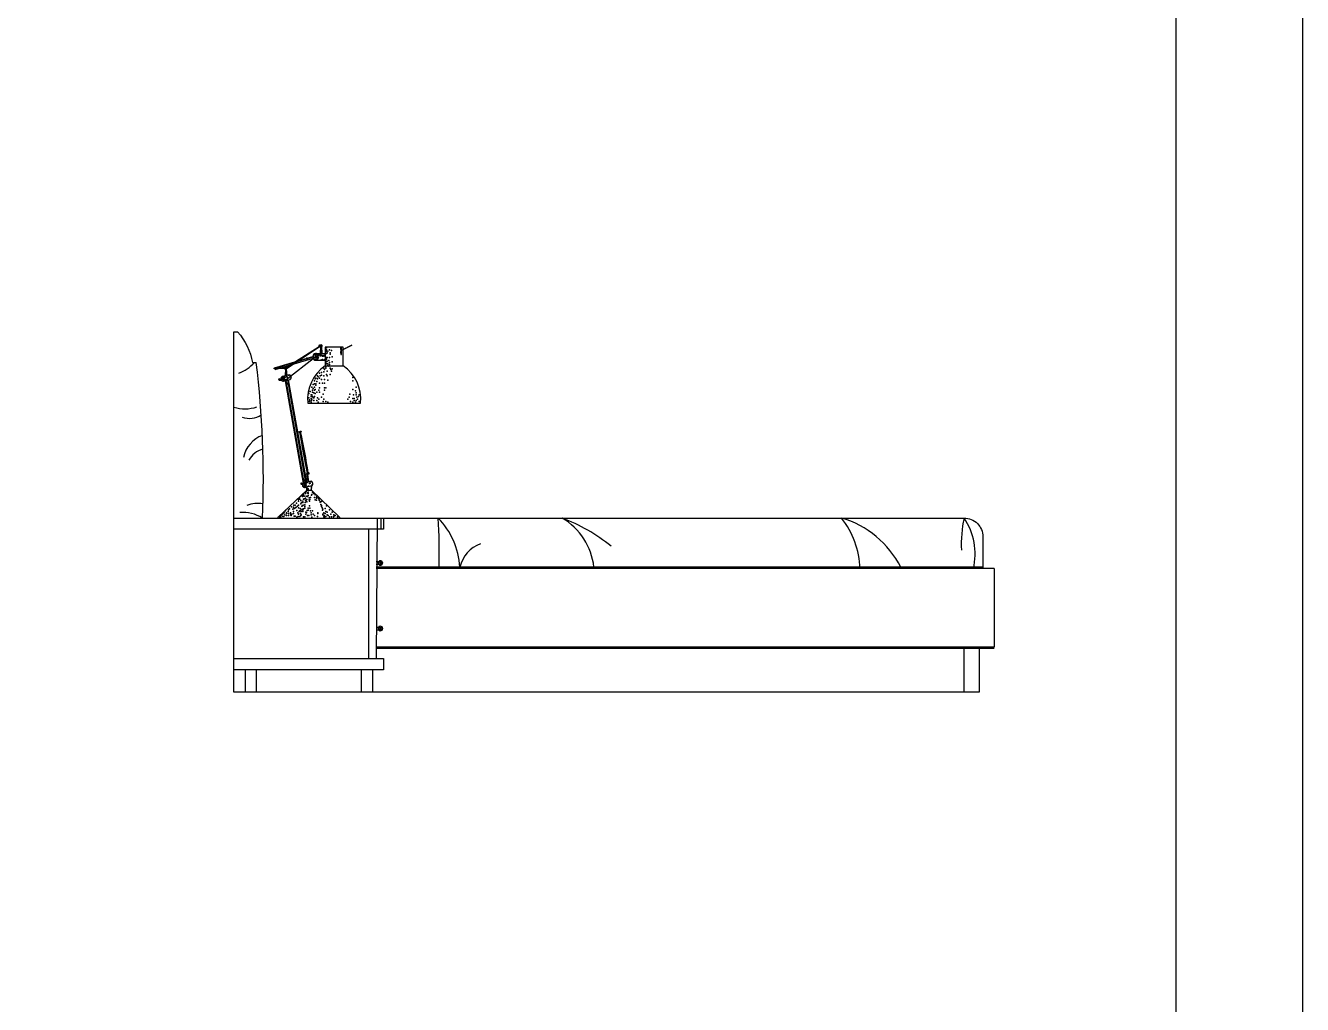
# Model space of a CAD drawing. Header units: inches. Extents: x 18.5 to 61, y 8.5 to 33.3.
# Drawn here: x 36.095 to 39.505, y 11.707 to 14.321 of the extents above; entities that cross this region are included whole.
import ezdxf

# ---------------------------------------------------------------- set-up
doc = ezdxf.new("R2010")
doc.units = ezdxf.units.IN
doc.header["$MEASUREMENT"] = 0
for name, color, linetype in [('02', 2, 'Continuous'), ('1', 1, 'Continuous'), ('4', 4, 'Continuous'), ('8', 8, 'Continuous'), ('kadrbm', 4, 'Continuous')]:
    doc.layers.add(name, color=color, linetype=linetype)

# ---------------------------------------------------------------- blocks, each defined once
blk = doc.blocks.new('kadrbm')
at = {"layer": 'kadrbm', "color": 4}
blk.add_lwpolyline([(0, 0), (0, 24.7972), (21, 24.7972), (21, 0), (0, 0)], close=True, dxfattribs=at)
blk.add_lwpolyline([(20.6631, 0.3257), (20.6631, 24.4603), (0.3369, 24.4603), (0.3369, 0.3257), (20.6631, 0.3257)], dxfattribs=at)

msp = doc.modelspace()

# ---------------------------------------------------------------- hatches: boundary and pattern name
at = {"layer": '8'}
h = msp.add_hatch(dxfattribs=at)
h.set_pattern_fill('ANSI31', color=256, scale=0.005527, style=0)
h.set_pattern_definition([(45, (27.5480957, 7.12957935), (-0.000488482534, 0.000488482534), [])])
h.paths.add_polyline_path([(36.9366, 13.4427), (36.9389, 13.4427), (36.9389, 13.4624), (36.9366, 13.4624)])
h = msp.add_hatch(dxfattribs=at)
h.set_pattern_fill('ANSI31', color=256, scale=0.033159, style=0)
h.set_pattern_definition([(45, (27.7130746, 7.1652582), (-0.0029308952, 0.0029308952), [])])
h.paths.add_polyline_path([(36.8297, 13.2352, -0.018609), (36.8296, 13.2353), (36.8266, 13.2353, 0.005294), (36.8474, 13.1259), (36.8497, 13.1265, 0.018598)])

# ---------------------------------------------------------------- linework, layer by layer
at = {"layer": '02'}
for p, q in [((36.8804, 13.4682), (36.8804, 13.4682)), ((36.8809, 13.4681), (36.8859, 13.4688)), ((36.8813, 13.4677), (36.8863, 13.4685)), ((36.8819, 13.4671), (36.8869, 13.4678)), ((36.8827, 13.4686), (36.8827, 13.4686)), ((36.7602, 13.4075), (36.8622, 13.4379)), ((36.7648, 13.4074), (36.8621, 13.4369)), ((36.7895, 13.4075), (36.8788, 13.4645)), ((36.7906, 13.405), (36.879, 13.4634)), ((36.8697, 13.4457), (36.8949, 13.4457)), ((36.8815, 13.464), (36.8865, 13.4649)), ((36.8826, 13.4638), (36.8816, 13.4456)), ((36.883, 13.464), (36.8821, 13.4457)), ((36.8837, 13.4641), (36.8833, 13.4457)), ((36.8852, 13.4643), (36.8863, 13.4456)), ((36.8855, 13.4644), (36.8866, 13.4457)), ((36.7613, 13.4026), (36.8628, 13.4329)), ((36.7891, 13.4043), (36.7881, 13.3858)), ((36.7895, 13.4043), (36.7884, 13.3859)), ((36.7899, 13.4048), (36.7893, 13.3861)), ((36.7903, 13.405), (36.7925, 13.3868)), ((36.7906, 13.405), (36.7927, 13.3868)), ((36.7947, 13.3784), (36.863, 13.4326)), ((36.8693, 13.4277), (36.8949, 13.4277)), ((36.8949, 13.4127), (36.9436, 13.4127)), ((36.7736, 13.3767), (36.7768, 13.3767)), ((36.788, 13.3729), (36.8366, 13.0992)), ((36.7891, 13.3732), (36.8376, 13.0999)), ((36.7902, 13.3735), (36.8386, 13.1003)), ((36.7942, 13.3745), (36.8427, 13.1013)), ((36.7954, 13.3748), (36.844, 13.1015)), ((36.7962, 13.375), (36.8447, 13.1017)), ((36.7966, 13.3751), (36.8452, 13.1018)), ((36.8298, 13.2353), (36.8215, 13.2353)), ((36.8468, 13.1256), (36.8513, 13.1269)), ((36.8471, 13.1254), (36.8516, 13.1268)), ((36.832, 13.0995), (36.8365, 13.0995)), ((36.8326, 13.0984), (36.8358, 13.0984)), ((36.8468, 13.1223), (36.8458, 13.102)), ((36.8475, 13.1226), (36.852, 13.124)), ((36.8476, 13.1251), (36.8521, 13.1264)), ((36.8479, 13.1245), (36.8524, 13.1258)), ((36.8483, 13.1227), (36.8504, 13.103)), ((36.8458, 13.0802), (36.8458, 13.0891)), ((36.8458, 13.0802), (36.859, 13.0802)), ((36.859, 13.0802), (36.859, 13.0925)), ((37.0434, 13.0062), (37.0434, 12.9762)), ((37.0413, 12.8902), (37.0413, 12.8822)), ((37.0413, 12.8822), (37.0313, 12.8822)), ((38.6513, 12.8752), (37.0313, 12.8752)), ((38.6813, 12.8712), (37.0313, 12.8712)), ((37.0413, 12.7072), (37.0313, 12.7072)), ((37.0413, 12.7152), (37.0413, 12.7072)), ((38.6813, 12.6612), (37.0313, 12.6612)), ((38.6813, 12.6582), (37.0313, 12.6582))]:
    msp.add_line(p, q, dxfattribs=at)
for points in [[(36.6513, 13.5032), (36.6613, 13.5032, -0.136033), (36.7013, 13.4212), (36.7113, 13.4212, -0.012179)], [(36.8803, 13.4677, 0.083661), (36.8799, 13.4677, 0.685038), (36.88, 13.4638)], [(36.8805, 13.4635), (36.886, 13.4645, 0.641064), (36.8855, 13.469), (36.8802, 13.4682)], [(36.8711, 13.444, 0.083661), (36.8694, 13.4441, 0.685038), (36.8673, 13.4293)], [(36.7603, 13.4048, -0.083661), (36.76, 13.4048, -0.685038), (36.7596, 13.4072)], [(36.7599, 13.4075), (36.7646, 13.4075, -0.641064), (36.7647, 13.4046)], [(36.7726, 13.3777, 0.083661), (36.7723, 13.3777, 0.685038), (36.7719, 13.375)], [(36.7817, 13.383, 0.083661), (36.7806, 13.3829, 0.685038), (36.7816, 13.3725)], [(36.8035, 13.3858, 0.177444), (36.7997, 13.3884), (36.7812, 13.3842)], [(36.7829, 13.3716), (36.8019, 13.3765, 0.183148), (36.8046, 13.3804)], [(36.8294, 13.2382, -0.083661), (36.8297, 13.2382, -0.685038), (36.8301, 13.2356)], [(36.847, 13.1223), (36.8519, 13.1239, 0.641064), (36.8511, 13.127), (36.8464, 13.1256)], [(36.8315, 13.0994, 0.083661), (36.8312, 13.0995, 0.685038), (36.8308, 13.0968, 0.685038)], [(36.8394, 13.0992, 0.083661), (36.8382, 13.099, 0.685038), (36.8393, 13.0886, 0.685038)], [(36.8406, 13.0878), (36.8595, 13.0927, 0.641064), (36.8574, 13.1046), (36.8389, 13.1004)], [(36.8465, 13.1253, 0.083661), (36.8462, 13.1252, 0.685038), (36.8467, 13.1225, 0.685038)], [(36.8458, 13.0802), (36.7695, 13.0084, 0.414214), (36.7684, 13.0073), (36.7684, 13.0062)], [(36.9342, 13.0062), (36.9342, 13.0073, 0.414214), (36.9331, 13.0084), (36.859, 13.0802)], [(37.0313, 12.8902), (37.0413, 12.8902, -1)], [(37.0384, 12.8902), (37.0413, 12.8932, -1), (37.0413, 12.8792), (37.0384, 12.8822)], [(37.0384, 12.7152), (37.0413, 12.7182, -1), (37.0413, 12.7042), (37.0384, 12.7072)], [(37.0313, 12.7152), (37.0413, 12.7152, -1)]]:
    msp.add_lwpolyline(points, format="xyb", dxfattribs=at)
for points in [[(36.8801, 13.4635, 0.130303), (36.8808, 13.4636, 0.576801), (36.8812, 13.4679, 0.264517), (36.8798, 13.4681, 0.710752)], [(36.8488, 13.3132), (36.9897, 13.3132, 0.273505), (36.9436, 13.4127), (36.9436, 13.4624), (36.8949, 13.4624), (36.8949, 13.4127, 0.273505)], [(36.8675, 13.4281, 0.130303), (36.8703, 13.4278, 0.598804), (36.8748, 13.4445, 0.121835), (36.8693, 13.4457, 0.710752)], [(36.7597, 13.4074, -0.130303), (36.7601, 13.4075, -0.576801), (36.7608, 13.4048, -0.264517), (36.76, 13.4045, -0.710752)], [(36.7872, 13.4043, 0.130303), (36.7878, 13.4042, 0.331854), (36.7884, 13.4072, 0.328319), (36.7875, 13.4075, 0.500332)], [(36.7719, 13.3748, 0.130303), (36.7724, 13.3748, 0.576801), (36.7731, 13.3777, 0.264517), (36.7722, 13.378, 0.710752)], [(36.7819, 13.3716, 0.130303), (36.7839, 13.3719, 0.576801), (36.7839, 13.3835, 0.264517), (36.7803, 13.3839, 0.710752)], [(36.8301, 13.2353, -0.130303), (36.8295, 13.2353, -0.576801), (36.8288, 13.2382, -0.264517), (36.8297, 13.2385, -0.710752)], [(36.8308, 13.0965, 0.130303), (36.8313, 13.0965, 0.576801), (36.8321, 13.0994, 0.264517), (36.8312, 13.0997, 0.710752)], [(36.8396, 13.0878, 0.130303), (36.8416, 13.0881, 0.576801), (36.8416, 13.0997, 0.264517), (36.8379, 13.1001, 0.710752)], [(36.8468, 13.1223, 0.130303), (36.8473, 13.1224, 0.576801), (36.8471, 13.1254, 0.264517), (36.8461, 13.1255, 0.710752)]]:
    msp.add_lwpolyline(points, format="xyb", close=True, dxfattribs=at)
for points in [[(36.9389, 13.4541), (36.9661, 13.468), (36.9661, 13.4674), (36.9389, 13.4534)], [(36.8708, 13.4394), (36.8677, 13.4343), (36.8673, 13.4346), (36.8705, 13.4396), (36.8709, 13.4394)], [(36.9366, 13.4624), (36.9366, 13.4427), (36.9389, 13.4427), (36.9389, 13.4624)], [(36.7647, 13.4046), (36.7602, 13.4045)], [(36.7875, 13.4042), (36.7894, 13.4043)], [(36.7894, 13.4076), (36.7878, 13.4075)], [(36.7721, 13.3747), (36.7775, 13.3748)], [(36.7809, 13.3799), (36.783, 13.3764), (36.7826, 13.3761), (36.7805, 13.3797), (36.7809, 13.3799)], [(36.8311, 13.0965), (36.8347, 13.0965)], [(36.8377, 13.0948), (36.8416, 13.0935), (36.8414, 13.093), (36.8375, 13.0944), (36.8377, 13.0948)]]:
    msp.add_lwpolyline(points, dxfattribs=at)
for centre in [(37.0413, 12.8862), (37.0413, 12.7112)]:
    msp.add_circle(centre, 0.004, dxfattribs=at)
for centre, radius, start, end in [((36.8496, 13.4326), 0.00333, 134.3613, 242.9193), ((36.864, 13.4368), 0.00762, 311.2552, 44.5755), ((36.8792, 13.4657), 0.00166, 315.8031, 109.8254), ((36.6135, 13.5119), 0.1298, 293.2698, 315.6696), ((34.1839, 13.112), 2.5462, 357.6172, 6.9736), ((36.7726, 13.7071), 0.3004, 267.4845, 273.2957), ((36.7762, 13.3137), 0.0924, 81.4256, 100.351), ((36.7865, 13.4059), 0.00151, 309.2421, 104.9553), ((36.7714, 13.3765), 0.00139, 311.8701, 99.2257), ((36.7785, 13.3772), 0.00556, 317.0855, 61.4366), ((36.789, 13.3542), 0.012, 35.5827, 78.9702), ((36.7878, 13.3522), 0.0138, 36.7235, 74.9555), ((36.7979, 13.3819), 0.00472, 155.8582, 227.8394), ((36.7979, 13.384), 0.00702, 327.7271, 16.9639), ((36.6807, 13.4016), 0.1038, 253.5536, 287.9968), ((36.6925, 13.3285), 0.0563, 250.425, 304.5939), ((42.0028, 14.1627), 5.2586, 190.1588, 191.3717), ((35.3791, 12.9124), 1.4861, 8.2838, 12.5466), ((36.7575, 13.1499), 0.0827, 111.2724, 167.184), ((36.7449, 13.1316), 0.0609, 105.2155, 151.6627), ((36.8304, 13.0982), 0.00139, 311.8701, 99.2257), ((36.8194, 13.1178), 0.0236, 322.5257, 356.2633), ((36.8186, 13.1181), 0.0247, 322.5414, 353.2812), ((36.8362, 13.0934), 0.00556, 317.0855, 61.4366), ((36.7156, 12.9605), 0.0849, 80.7731, 110.585), ((36.6731, 12.915), 0.1064, 58.9632, 93.3144), ((35.5293, 12.9078), 1.6706, 358.8801, 3.375), ((37.0493, 12.8624), 0.206, 3.5443, 44.2346), ((37.3563, 12.5557), 0.482, 51.1586, 69.1463), ((37.4393, 12.8559), 0.1745, 6.3384, 59.4658), ((38.2014, 12.7576), 0.2589, 27.0056, 73.7555), ((38.0977, 12.8655), 0.2254, 1.4403, 38.6149), ((38.92, 12.9364), 0.3263, 167.6533, 182.7628), ((38.4615, 12.9108), 0.1692, 346.4302, 34.2854), ((37.3385, 12.8569), 0.0855, 109.2631, 167.6798)]:
    msp.add_arc(centre, radius, start, end, dxfattribs=at)
for points in [[(36.88, 13.4638), (36.8802, 13.4638), (36.8803, 13.4639), (36.8807, 13.464), (36.8809, 13.4641), (36.8812, 13.4645), (36.8814, 13.4648), (36.8816, 13.4653), (36.8817, 13.4655), (36.8817, 13.4662), (36.8816, 13.4665), (36.8814, 13.4669), (36.8812, 13.4671), (36.881, 13.4674), (36.8808, 13.4676), (36.8806, 13.4677), (36.8805, 13.4677), (36.8803, 13.4677), (36.8803, 13.4677), (36.8803, 13.4677), (36.8803, 13.4677)], [(36.8673, 13.4293), (36.8679, 13.4293), (36.8686, 13.4293), (36.87, 13.4295), (36.871, 13.4299), (36.8724, 13.4312), (36.8731, 13.432), (36.8742, 13.4337), (36.8747, 13.4348), (36.8751, 13.4371), (36.8749, 13.4383), (36.8746, 13.4399), (36.8741, 13.4409), (36.8733, 13.4424), (36.8728, 13.4429), (36.8719, 13.4436), (36.8715, 13.4438), (36.8711, 13.4439), (36.8711, 13.4439), (36.8711, 13.4439), (36.8711, 13.444)], [(36.7596, 13.4072), (36.7597, 13.4072), (36.7599, 13.4072), (36.7601, 13.4072), (36.7603, 13.4071), (36.7605, 13.4069), (36.7606, 13.4068), (36.7608, 13.4065), (36.7609, 13.4063), (36.7609, 13.4059), (36.7609, 13.4057), (36.7609, 13.4055), (36.7608, 13.4053), (36.7607, 13.4051), (36.7606, 13.405), (36.7604, 13.4048), (36.7604, 13.4048), (36.7603, 13.4048), (36.7603, 13.4048), (36.7603, 13.4048), (36.7603, 13.4048)], [(36.7719, 13.375), (36.772, 13.375), (36.7721, 13.375), (36.7723, 13.3751), (36.7725, 13.3751), (36.7728, 13.3754), (36.7729, 13.3755), (36.7731, 13.3758), (36.7732, 13.376), (36.7733, 13.3764), (36.7733, 13.3767), (36.7732, 13.377), (36.7731, 13.3771), (36.773, 13.3774), (36.7729, 13.3775), (36.7727, 13.3776), (36.7726, 13.3777), (36.7726, 13.3777), (36.7726, 13.3777), (36.7726, 13.3777), (36.7726, 13.3777)], [(36.7816, 13.3725), (36.7821, 13.3725), (36.7825, 13.3727), (36.7834, 13.373), (36.784, 13.3734), (36.7848, 13.3746), (36.7851, 13.3752), (36.7856, 13.3766), (36.7857, 13.3774), (36.7856, 13.379), (36.7853, 13.3798), (36.7848, 13.3809), (36.7843, 13.3815), (36.7836, 13.3823), (36.7831, 13.3826), (36.7824, 13.3829), (36.7821, 13.383), (36.7818, 13.383), (36.7818, 13.383), (36.7818, 13.383), (36.7817, 13.383)], [(36.8301, 13.2356), (36.83, 13.2355), (36.8298, 13.2356), (36.8296, 13.2356), (36.8294, 13.2356), (36.8291, 13.2359), (36.829, 13.236), (36.8288, 13.2363), (36.8287, 13.2365), (36.8286, 13.2369), (36.8287, 13.2372), (36.8287, 13.2375), (36.8288, 13.2377), (36.829, 13.2379), (36.829, 13.238), (36.8292, 13.2381), (36.8293, 13.2382), (36.8294, 13.2382), (36.8294, 13.2382), (36.8294, 13.2382), (36.8294, 13.2382)], [(36.8308, 13.0968), (36.8309, 13.0968), (36.831, 13.0968), (36.8313, 13.0968), (36.8315, 13.0969), (36.8317, 13.0971), (36.8319, 13.0972), (36.8321, 13.0976), (36.8322, 13.0977), (36.8322, 13.0982), (36.8322, 13.0984), (36.8322, 13.0987), (36.8321, 13.0989), (36.8319, 13.0991), (36.8318, 13.0992), (36.8317, 13.0994), (36.8316, 13.0994), (36.8315, 13.0994), (36.8315, 13.0994), (36.8315, 13.0994), (36.8315, 13.0994)], [(36.8393, 13.0886), (36.8397, 13.0887), (36.8401, 13.0888), (36.8411, 13.0891), (36.8417, 13.0896), (36.8424, 13.0908), (36.8428, 13.0914), (36.8432, 13.0928), (36.8434, 13.0936), (36.8433, 13.0952), (36.843, 13.096), (36.8425, 13.0971), (36.842, 13.0976), (36.8412, 13.0985), (36.8408, 13.0988), (36.84, 13.0991), (36.8397, 13.0992), (36.8394, 13.0992), (36.8394, 13.0992), (36.8394, 13.0992), (36.8394, 13.0992)], [(36.8467, 13.1225), (36.8468, 13.1225), (36.8469, 13.1226), (36.8471, 13.1227), (36.8473, 13.1228), (36.8475, 13.1231), (36.8475, 13.1233), (36.8476, 13.1237), (36.8477, 13.1239), (36.8476, 13.1243), (36.8475, 13.1245), (36.8474, 13.1248), (36.8472, 13.1249), (36.847, 13.1251), (36.8469, 13.1252), (36.8467, 13.1252), (36.8466, 13.1253), (36.8465, 13.1253), (36.8465, 13.1253), (36.8465, 13.1253), (36.8465, 13.1253)]]:
    msp.add_open_spline(points, degree=3, knots=[3.294068, 3.294068, 3.294068, 3.294068, 3.647859, 3.647859, 4.043866, 4.043866, 4.439873, 4.439873, 4.83588, 4.83588, 5.231886, 5.231886, 5.627893, 5.627893, 6.0239, 6.0239, 6.283185, 6.283185, 6.283185, 6.295262, 6.295262, 6.295262, 6.295262], dxfattribs=at)
for p in [(36.8751, 13.445), (36.8792, 13.4423), (36.8808, 13.445), (36.8828, 13.4427), (36.8829, 13.4392), (36.8847, 13.4446), (36.8863, 13.4402), (36.8882, 13.4385), (36.8901, 13.4406), (36.8915, 13.4388), (36.8933, 13.4451), (36.8944, 13.4403), (36.8989, 13.461), (36.8989, 13.4553), (36.8989, 13.4516), (36.8989, 13.4459), (36.8989, 13.4346), (36.9008, 13.4478), (36.9008, 13.4346), (36.9027, 13.4516), (36.9064, 13.4553), (36.9064, 13.4346), (36.9083, 13.4478), (36.9083, 13.444), (36.9121, 13.4535), (36.914, 13.4365), (36.8739, 13.4285), (36.8751, 13.4293), (36.884, 13.4279), (36.8867, 13.4287), (36.8879, 13.4294), (36.8914, 13.4063), (36.8919, 13.4281), (36.8932, 13.4026), (36.894, 13.4295), (36.897, 13.4101), (36.897, 13.4063), (36.8989, 13.4308), (36.8989, 13.4252), (36.8989, 13.4195), (36.8989, 13.4177), (36.9008, 13.4252), (36.9027, 13.4177), (36.9027, 13.4139), (36.9046, 13.4271), (36.9046, 13.412), (36.9064, 13.4214), (36.9064, 13.4158), (36.9083, 13.4063), (36.9102, 13.4026), (36.914, 13.4233), (36.914, 13.4045), (36.7832, 13.3842), (36.7839, 13.3845), (36.786, 13.3847), (36.7865, 13.373), (36.788, 13.3824), (36.7886, 13.3752), (36.7913, 13.3738), (36.792, 13.3856), (36.7921, 13.3758), (36.7927, 13.3835), (36.7947, 13.3754), (36.7975, 13.3877), (36.7993, 13.3879), (36.8019, 13.3766), (36.8668, 13.3724), (36.8687, 13.3781), (36.8706, 13.38), (36.8725, 13.3705), (36.8744, 13.3856), (36.8744, 13.3781), (36.8763, 13.3837), (36.88, 13.3932), (36.88, 13.38), (36.88, 13.3668), (36.8819, 13.3856), (36.8857, 13.395), (36.8857, 13.3875), (36.8857, 13.3762), (36.8876, 13.3668), (36.8914, 13.3969), (36.8914, 13.3856), (36.8932, 13.3762), (36.8932, 13.3668), (36.8989, 13.3894), (36.9008, 13.3988), (36.9008, 13.3856), (36.9027, 13.3743), (36.9083, 13.3894), (36.9121, 13.3988), (36.9687, 13.3819), (36.9687, 13.3724), (36.8518, 13.3385), (36.8555, 13.3442), (36.8574, 13.3348), (36.8593, 13.3555), (36.8593, 13.3348), (36.8612, 13.3479), (36.8612, 13.3423), (36.8631, 13.363), (36.8631, 13.3517), (36.865, 13.3404), (36.8668, 13.3649), (36.8668, 13.3555), (36.8668, 13.3479), (36.8687, 13.3498), (36.8687, 13.3385), (36.8706, 13.3649), (36.8706, 13.3611), (36.8725, 13.3423), (36.8782, 13.3479), (36.88, 13.3536), (36.88, 13.3423), (36.8895, 13.3366), (36.8932, 13.3536), (36.8932, 13.3479), (36.897, 13.3536), (36.9611, 13.3366), (36.9687, 13.3498), (36.9706, 13.3348), (36.9762, 13.3461), (36.9781, 13.3555), (36.9781, 13.3404), (36.9781, 13.3348), (36.9857, 13.3348), (36.8518, 13.3272), (36.8536, 13.3216), (36.8536, 13.3178), (36.8574, 13.331), (36.8574, 13.3253), (36.8574, 13.3197), (36.8574, 13.3159), (36.8593, 13.3216), (36.8612, 13.331), (36.8631, 13.3272), (36.865, 13.3272), (36.865, 13.3197), (36.8668, 13.331), (36.8725, 13.3197), (36.8744, 13.3272), (36.8763, 13.3159), (36.8782, 13.3234), (36.8857, 13.3291), (36.8895, 13.3178), (36.8914, 13.3234), (36.897, 13.3178), (36.9027, 13.3159), (36.9555, 13.3234), (36.9593, 13.3291), (36.963, 13.3178), (36.9687, 13.3253), (36.9687, 13.3159), (36.9725, 13.3253), (36.9725, 13.3197), (36.9762, 13.3159), (36.9781, 13.3197), (36.98, 13.3291), (36.9819, 13.3234), (36.9838, 13.331), (36.9857, 13.3178), (36.8434, 13.0989), (36.8439, 13.101), (36.8443, 13.0991), (36.8464, 13.1072), (36.8468, 13.1014), (36.8471, 13.1195), (36.8471, 13.1183), (36.8472, 13.113), (36.8518, 13.1025), (36.8533, 13.0987), (36.8554, 13.0991), (36.8572, 13.1038), (36.8593, 13.1026), (36.8602, 13.0941), (36.8605, 13.095), (36.826, 13.0604), (36.8297, 13.0635), (36.833, 13.0669), (36.8343, 13.064), (36.8372, 13.0676), (36.8374, 13.0702), (36.8392, 13.0648), (36.8426, 13.0716), (36.8426, 13.0596), (36.8437, 13.0759), (36.8438, 13.0892), (36.8443, 13.0648), (36.8447, 13.0775), (36.8466, 13.0872), (36.8472, 13.0808), (36.8476, 13.0637), (36.8478, 13.0733), (36.8492, 13.0907), (36.8495, 13.075), (36.8495, 13.0716), (36.8495, 13.0665), (36.8501, 13.0845), (36.8501, 13.0821), (36.851, 13.0917), (36.852, 13.0604), (36.8563, 13.0613), (36.8572, 13.0808), (36.8585, 13.0901), (36.8587, 13.087), (36.8587, 13.0672), (36.8595, 13.0692), (36.861, 13.0752), (36.8636, 13.0716), (36.8654, 13.0718), (36.8664, 13.061), (36.8685, 13.0682), (36.8716, 13.062), (36.8719, 13.0593), (36.8729, 13.0648), (36.8766, 13.0599), (36.7896, 13.0258), (36.7972, 13.0277), (36.7998, 13.0305), (36.805, 13.0357), (36.8085, 13.0296), (36.8104, 13.0352), (36.8118, 13.0408), (36.8123, 13.0315), (36.8152, 13.0408), (36.816, 13.0333), (36.8179, 13.0352), (36.8187, 13.0459), (36.8193, 13.0267), (36.8211, 13.0375), (36.8236, 13.0409), (36.8236, 13.0333), (36.8238, 13.0511), (36.8239, 13.056), (36.8272, 13.0562), (36.8274, 13.0258), (36.8281, 13.0316), (36.8306, 13.0528), (36.8306, 13.0442), (36.8306, 13.0271), (36.8324, 13.0476), (36.833, 13.0376), (36.8336, 13.0295), (36.8349, 13.039), (36.8358, 13.0511), (36.8358, 13.0476), (36.8358, 13.0271), (36.8361, 13.0404), (36.8369, 13.0308), (36.8375, 13.0562), (36.8392, 13.0579), (36.8406, 13.0412), (36.8406, 13.0371), (36.8409, 13.0322), (36.8416, 13.0479), (36.8426, 13.0539), (36.8445, 13.051), (36.8461, 13.0494), (36.8463, 13.056), (36.8473, 13.0259), (36.8495, 13.0271), (36.8499, 13.0326), (36.8525, 13.0549), (36.8529, 13.0511), (36.8529, 13.0391), (36.8543, 13.056), (36.8546, 13.0322), (36.8563, 13.0254), (36.8615, 13.0254), (36.8684, 13.0545), (36.8724, 13.0535), (36.8784, 13.0571), (36.8788, 13.0542), (36.88, 13.0584), (36.8822, 13.0508), (36.8822, 13.049), (36.8839, 13.0422), (36.8852, 13.0401), (36.8856, 13.0508), (36.8858, 13.0371), (36.8873, 13.0331), (36.8883, 13.0274), (36.8893, 13.03), (36.8953, 13.0315), (36.899, 13.039), (36.9065, 13.0282), (36.7724, 13.0105), (36.7736, 13.009), (36.7764, 13.0088), (36.7765, 13.0119), (36.7791, 13.0145), (36.7819, 13.0171), (36.7821, 13.0107), (36.7848, 13.0103), (36.7861, 13.0204), (36.7878, 13.0145), (36.7915, 13.0201), (36.7915, 13.0183), (36.7915, 13.0126), (36.7964, 13.0237), (36.7972, 13.0183), (36.7972, 13.0126), (36.8028, 13.0201), (36.8028, 13.0164), (36.8031, 13.0141), (36.8047, 13.0126), (36.8066, 13.0164), (36.8104, 13.0239), (36.8104, 13.0183), (36.8123, 13.0111), (36.8154, 13.0114), (36.8198, 13.0088), (36.8221, 13.0202), (36.8234, 13.0103), (36.8236, 13.0164), (36.8255, 13.0239), (36.8276, 13.0106), (36.8289, 13.0186), (36.8299, 13.0127), (36.8311, 13.0239), (36.8311, 13.0145), (36.8358, 13.0237), (36.8377, 13.009), (36.8406, 13.0098), (36.8437, 13.0215), (36.8437, 13.0166), (36.8452, 13.0207), (36.8478, 13.0134), (36.8519, 13.0126), (36.8575, 13.0145), (36.858, 13.0203), (36.8594, 13.0088), (36.8632, 13.0168), (36.867, 13.0126), (36.8745, 13.0107), (36.8752, 13.0203), (36.8752, 13.0186), (36.8889, 13.0151), (36.8893, 13.0163), (36.8914, 13.009), (36.8915, 13.0201), (36.8927, 13.0129), (36.8943, 13.0093), (36.8953, 13.0183), (36.8966, 13.0103), (36.8971, 13.0239), (36.9009, 13.022), (36.9009, 13.0145), (36.9028, 13.0126), (36.9067, 13.0096), (36.9103, 13.0164), (36.9124, 13.0096), (36.914, 13.0217), (36.9174, 13.009), (36.9179, 13.0145), (36.9187, 13.0101), (36.9217, 13.0126), (36.928, 13.0096), (36.9293, 13.0098)]:
    msp.add_point(p, dxfattribs=at)
at = {"layer": '1'}
msp.add_lwpolyline([(38.6413, 12.5412), (36.6513, 12.5412)], dxfattribs=at)
at = {"layer": '4'}
for p, q in [((36.6513, 12.5412), (36.6513, 13.5032)), ((37.034, 13.0062), (37.0313, 12.6312)), ((37.0113, 12.9762), (37.0113, 12.6312)), ((38.6013, 12.5412), (38.6013, 12.6612)), ((36.6813, 12.6012), (36.6813, 12.5412)), ((36.7113, 12.6012), (36.7113, 12.5412)), ((36.9913, 12.6012), (36.9913, 12.5412)), ((37.0213, 12.6012), (37.0213, 12.5412))]:
    msp.add_line(p, q, dxfattribs=at)
for points in [[(37.0513, 13.0062), (37.0513, 12.9762), (36.6513, 12.9762)], [(36.6513, 13.0062), (38.6013, 13.0062)], [(38.6813, 12.8712), (38.6813, 12.6612)], [(38.6413, 12.6612), (38.6413, 12.5412)], [(36.6513, 12.6312), (37.0513, 12.6312), (37.0513, 12.6012), (36.6513, 12.6012)]]:
    msp.add_lwpolyline(points, dxfattribs=at)
msp.add_lwpolyline([(38.6013, 13.0062, -0.414214), (38.6513, 12.9562), (38.6513, 12.8712)], format="xyb", dxfattribs=at)

# ---------------------------------------------------------------- block references
at = {"layer": 'kadrbm'}
msp.add_blockref('kadrbm', (18.5047, 8.4798), dxfattribs=at)

doc.saveas('drawing.dxf')
